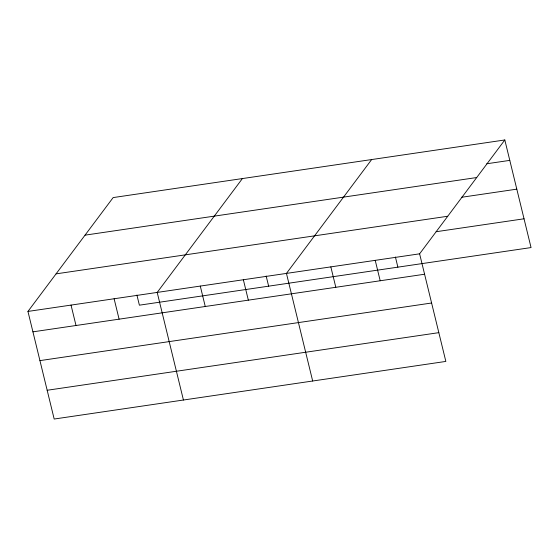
<?xml version="1.0" encoding="UTF-8"?>
<svg xmlns="http://www.w3.org/2000/svg" width="559" height="559" viewBox="0 0 559 559"><rect width="100%" height="100%" fill="white"/><g stroke="black" fill="none" stroke-linecap="round" stroke-linejoin="round"><path stroke-width="0.84" d="M504.819 139.967L419.613 253.821L445.844 361.421L54.181 419.033L27.95 311.433L113.156 197.579L504.819 139.967L531.05 247.567L139.387 305.179L136.913 295.026M242.403 178.566L157.198 292.42L183.429 400.027M371.651 159.553L286.446 273.407L312.677 381.014M486.749 163.766L509.794 160.377M85.038 235.15L476.701 177.538M461.322 197.313L516.809 189.152M56.068 273.861L447.731 216.249M436.111 231.726L524.035 218.793M27.95 311.433L419.613 253.821M32.925 331.843L424.588 274.231M39.941 360.618L431.604 303.006M47.166 390.266L438.829 332.654M395.409 257L397.882 267.153M375.222 260.347L380.197 280.765M330.837 266.881L335.812 287.291M266.161 276.013L268.634 286.166M243.361 279.745L248.343 300.162M200.283 286.082L205.258 306.493M114.113 298.758L119.095 319.168M71.035 305.095L76.01 325.506"/></g></svg>
